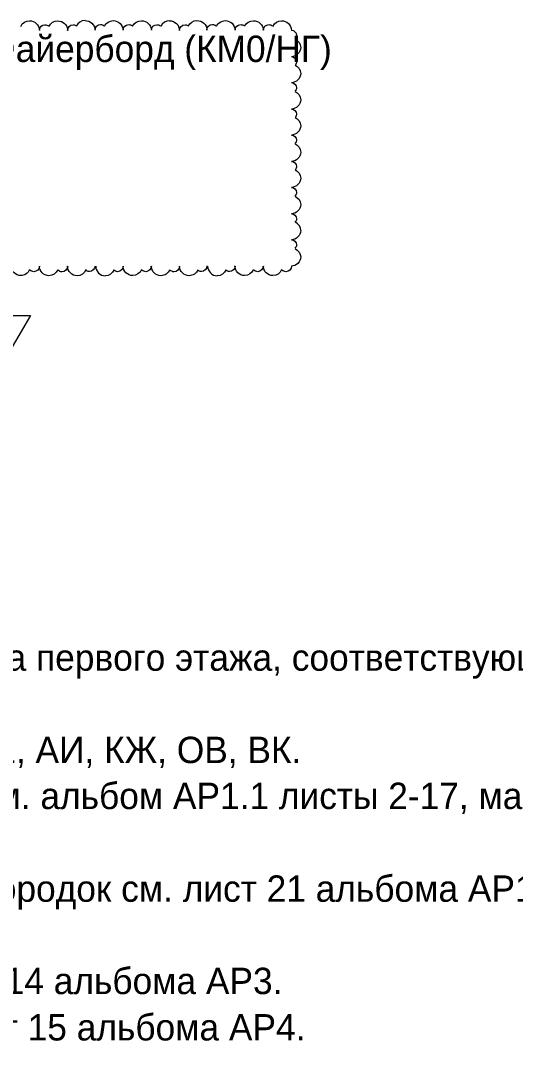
# Model space of a CAD drawing. Header units: millimetres. Extents: x -136833 to 49383, y -8033 to 344618.
# Drawn here: x 36203 to 41439, y 2814 to 13700 of the extents above; entities that cross this region are included whole.
import ezdxf

# ---------------------------------------------------------------- set-up
doc = ezdxf.new("R2010")
doc.units = ezdxf.units.MM
doc.layers.add('PDF _Геометрия', color=7, linetype='Continuous', true_color=0x1d1d1d)
doc.layers.add('PDF _Текст', color=7, linetype='Continuous')

msp = doc.modelspace()

# ---------------------------------------------------------------- linework, layer by layer
at = {"layer": 'PDF _Геометрия', "color": 1, "lineweight": 9}
for points in [[(36401.94933276693, 13596.87162947738), (36401.94933276693, 13596.87162947738)], [(36701.14368959848, 13596.0676776234), (36701.14368959848, 13596.0676776234)], [(36990.52176275916, 13598.54803403551), (36990.52176275916, 13598.54803403551)], [(37288.6688684398, 13597.87434735064), (37288.6688684398, 13597.87434735064)], [(37586.81597412049, 13597.15609304287), (37586.81597412049, 13597.15609304287)], [(37884.96307980115, 13596.40127543717), (37884.96307980115, 13596.40127543717)], [(38174.34115296183, 13598.90634444859), (38174.34115296183, 13598.90634444859)], [(38473.53800214137, 13598.15921184447), (38473.53800214137, 13598.15921184447)], [(38771.68693085189, 13597.36935479535), (38771.68693085189, 13597.36935479535)], [(35206.51088523056, 10575.26799551996), (36306.79265861868, 10575.26799551996), (36014.56633908971, 10075.76957911894)]]:
    msp.add_lwpolyline(points, dxfattribs=at)
for centre, radius, start, end in [((36884.89657476582, 13596.94165639698), 102.8961030418217, 89.54642180322851, 154.8747226884556), ((37779.98367474621, 13594.52313234109), 103.1171934166762, 89.93062008743718, 154.793866448604), ((39068.43943457541, 11476.23435984888), 98.69075961141924, 359.7424450648166, 63.71946042082615), ((37101.15526291434, 11099.01572135422), 102.6304370183727, 180.562582697223, 269.3135167739784), ((38285.72747883463, 11099.68426247321), 103.0140298451731, 180.7345569336954, 269.5024286925754)]:
    msp.add_arc(centre, radius, start, end, dxfattribs=at)
for points in [[(36204.56459161133, 13638.84701257828), (36221.20944941032, 13676.93305494369), (36259.71212075281, 13698.15576397369), (36297.16814693288, 13698.15576397369)], [(36297.16814693288, 13698.15576397369), (36352.31567607433, 13698.15576397369), (36399.14078151912, 13655.80687846995), (36403.30708169562, 13596.49812707453)], [(36401.94933276693, 13596.87162947738), (36401.94933276693, 13630.70900486081), (36427.97808306193, 13656.11246128167), (36461.29692409348, 13656.11246128167)], [(36461.29692409348, 13656.11246128167), (36474.82983359284, 13656.11246128167), (36487.32567438841, 13651.84720285135), (36499.8215047725, 13643.41327347728)], [(36502.53234446098, 13638.0943221456), (36519.20647778458, 13676.24735149774), (36557.77686889455, 13697.40558810939), (36595.2987739681, 13697.40558810939)], [(36595.2987739681, 13697.40558810939), (36650.54329840164, 13697.40558810939), (36697.45076138538, 13655.08401760845), (36701.6243893879, 13595.77275164466)], [(36701.14368959848, 13596.0676776234), (36701.14368959848, 13629.96453345161), (36726.16910203858, 13655.30568728136), (36759.54651201831, 13655.30568728136)], [(36759.54651201831, 13655.30568728136), (36773.10321010841, 13655.30568728136), (36785.62101650151, 13651.13478868463), (36798.13881246484, 13642.68603387374)], [(36885.71113635812, 13699.83453521352), (36939.99952007222, 13699.83453521352), (36986.9869183143, 13657.54281739393), (36991.16765861868, 13598.23754740293)], [(36990.52176275916, 13598.54803403551), (36990.52176275916, 13632.50262088368), (37015.5897969277, 13657.89203260481), (37050.07493203104, 13657.89203260481)], [(37050.07493203104, 13657.89203260481), (37062.60384025594, 13657.89203260481), (37075.14296619955, 13653.60690105919), (37087.68208169565, 13645.14376730133)], [(37090.74599745774, 13639.90264141092), (37107.47782078557, 13677.97826641752), (37145.13975493857, 13699.10756598924), (37183.84360428565, 13699.10756598924)], [(37183.84360428565, 13699.10756598924), (37238.22714239953, 13699.10756598924), (37285.29689818056, 13656.84897730572), (37289.48496631096, 13597.54190089741)], [(37288.6688684398, 13597.87434735064), (37288.6688684398, 13631.67889845492), (37313.78081590432, 13657.10767910685), (37348.32636084812, 13657.10767910685)], [(37348.32636084812, 13657.10767910685), (37360.87721677148, 13657.10767910685), (37373.43830831264, 13652.92235801806), (37385.9993893879, 13644.44438837583)], [(37388.71557331903, 13639.13991526911), (37405.47667217138, 13677.28217134115), (37444.24824130427, 13698.44844066306), (37481.97607221323, 13698.44844066306)], [(37481.97607221323, 13698.44844066306), (37537.50872972026, 13698.44844066306), (37583.60687804679, 13656.1159124975), (37587.8022740033, 13596.80738710354)], [(37586.81597412049, 13597.15609304287), (37586.81597412049, 13631.01974772654), (37611.971834881, 13656.39573408959), (37646.57778966526, 13656.39573408959)], [(37646.57778966526, 13656.39573408959), (37659.15059328708, 13656.39573408959), (37671.73365042574, 13652.19797784998), (37684.31669708021, 13643.71029904518)], [(37780.10854014076, 13697.64025016368), (37835.73819293984, 13697.64025016368), (37881.91685791305, 13655.34141413033), (37886.11958169562, 13596.03694049152)], [(37884.96307980115, 13596.40127543717), (37884.96307980115, 13630.22148754448), (37910.16285385765, 13655.63664626001), (37944.82921848237, 13655.63664626001)], [(37944.82921848237, 13655.63664626001), (37957.42396980268, 13655.63664626001), (37970.02899253884, 13651.43668741809), (37982.63400477255, 13642.92906690224)], [(37976.93823413766, 13640.8940179599), (37993.76729547753, 13678.95705927769), (38031.61471978953, 13700.19618075435), (38069.47240607045, 13700.19618075435)], [(38069.47240607045, 13700.19618075435), (38125.19620135886, 13700.19618075435), (38171.45301484197, 13657.8206205766), (38175.66285092637, 13598.51846829646)], [(38174.34115296183, 13598.90634444859), (38174.34115296183, 13632.77861409902), (38200.64173696373, 13658.13402875351), (38234.30854645194, 13658.13402875351)], [(38234.30854645194, 13658.13402875351), (38246.92459995017, 13658.13402875351), (38259.55094223688, 13653.92695577587), (38272.17727400333, 13645.40495638572)], [(38274.90963301051, 13640.20615020681), (38291.76798775571, 13678.2274443051), (38329.68129096113, 13699.40067402219), (38368.65401716044, 13699.40067402219)], [(38368.65401716044, 13699.40067402219), (38423.42566457848, 13699.40067402219), (38469.76299470823, 13657.05936503632), (38473.98015861868, 13597.86484122093)], [(38473.53800214137, 13598.15921184447), (38473.53800214137, 13631.9874990778), (38498.83459683269, 13657.38701310464), (38532.55997526905, 13657.38701310464)], [(38532.55997526905, 13657.38701310464), (38545.19797646572, 13657.38701310464), (38557.84628434994, 13653.17263177066), (38570.49458169559, 13644.73871575897)], [(38572.88103188333, 13639.47101867919), (38589.76868003383, 13677.55837931804), (38628.80913655154, 13698.66021096033), (38666.78830809958, 13698.66021096033)], [(38666.78830809958, 13698.66021096033), (38721.65512779809, 13698.66021096033), (38768.07297457446, 13656.35351798277), (38772.29746631102, 13597.05612605988)], [(38771.68693085189, 13597.36935479535), (38771.68693085189, 13631.25638969268), (38797.02745670165, 13656.7000136121), (38830.81140408615, 13656.7000136121)], [(38830.81140408615, 13656.7000136121), (38843.47135298135, 13656.7000136121), (38856.14162646304, 13652.47316166512), (38868.8118893879, 13644.02975068722)], [(38871.91554606726, 13638.68642503471), (38888.82217206678, 13676.83985221414), (38926.87754861548, 13697.97828720705), (38964.92259903872, 13697.97828720705)], [(38964.92259903872, 13697.97828720705), (39019.8845910177, 13697.97828720705), (39066.38295444069, 13655.70141722121), (39070.6147740033, 13596.40955504887)], [(39068.28021768521, 13597.30590669969), (39097.88099765638, 13597.30590669969), (39123.25900477252, 13576.05260241832), (39123.25900477252, 13542.22386909297)], [(39123.25900477252, 13542.22386909297), (39123.25900477252, 13529.53486024867), (39114.80310863664, 13516.85102133107), (39106.34722307319, 13508.38996584094)], [(39107.91255564982, 13503.57356012571), (39141.74472949692, 13486.65231253452), (39167.12919708024, 13452.80979620188), (39167.12919708024, 13414.63499455345)], [(39167.12919708024, 13414.63499455345), (39167.12919708024, 13363.87639129726), (39120.5944522435, 13317.34165703567), (39069.83585956247, 13317.34165703567)], [(39068.28021768521, 13317.8742663507), (39097.88099765638, 13317.8742663507), (39123.25900477252, 13296.72937194295), (39123.25900477252, 13262.79222874399)], [(39107.91255564982, 13228.40825213105), (39141.74472949692, 13211.48699396474), (39167.12919708024, 13177.64448820723), (39167.12919708024, 13139.4696865588)], [(39123.25900477252, 13262.79222874399), (39123.25900477252, 13254.33633260809), (39119.02589206412, 13241.64733433624), (39110.5700065007, 13228.96349541863)], [(39167.12919708024, 13139.4696865588), (39167.12919708024, 13088.71108330261), (39120.5944522435, 13042.17633846588), (39069.83585956247, 13042.17633846588)], [(39068.28021768521, 13042.67573871012), (39097.88099765638, 13042.67573871012), (39123.25900477252, 13021.53084430238), (39123.25900477252, 12987.69694105035)], [(39123.25900477252, 12987.69694105035), (39123.25900477252, 12975.01310213273), (39114.80310863664, 12962.22085334149), (39106.34722307319, 12953.75979785136)], [(39167.12919708024, 12860.0753489019), (39167.12919708024, 12809.31158497808), (39120.5944522435, 12762.782000809), (39069.83585956247, 12762.782000809)], [(39107.91255564982, 12949.00875380652), (39141.74472949692, 12932.09265630785), (39167.12919708024, 12898.25015055034), (39167.12919708024, 12860.0753489019)], [(39068.28021768521, 12763.35250823476), (39097.88099765638, 12763.35250823476), (39123.25900477252, 12742.09920395339), (39123.25900477252, 12708.27047062805)], [(39107.91255564982, 12673.84859590438), (39141.74472949692, 12656.92734831321), (39167.12919708024, 12623.08483198056), (39167.12919708024, 12584.91003033212)], [(39123.25900477252, 12708.27047062805), (39123.25900477252, 12699.80941513792), (39119.02589206412, 12687.1255762203), (39110.5700065007, 12674.43657794845)], [(39167.12919708024, 12584.91003033212), (39167.12919708024, 12534.14626640829), (39120.5944522435, 12487.61669281435), (39069.83585956247, 12487.61669281435)], [(39068.28021768521, 12488.1488106675), (39097.88099765638, 12488.1488106675), (39123.25900477252, 12467.00391625976), (39123.25900477252, 12433.06677306077)], [(39123.25900477252, 12433.06677306077), (39123.25900477252, 12420.38293414316), (39114.80310863664, 12407.69393587132), (39106.34722307319, 12399.23803973542)], [(39167.12919708024, 12305.51569267523), (39167.12919708024, 12254.7519287514), (39120.5944522435, 12208.22235515745), (39069.83585956247, 12208.22235515745)], [(39107.91255564982, 12394.44909757985), (39141.74472949692, 12377.53301065631), (39167.12919708024, 12343.6905048988), (39167.12919708024, 12305.51569267523)], [(39068.28021768521, 12208.7223402452), (39097.88099765638, 12208.7223402452), (39123.25900477252, 12187.57744583745), (39123.25900477252, 12153.74355315786)], [(39107.91255564982, 12119.2837895852), (39141.74472949692, 12102.36769208653), (39167.12919708024, 12068.52518632902), (39167.12919708024, 12030.35038468059)], [(39123.25900477252, 12153.74355315786), (39123.25900477252, 12145.28765702198), (39119.02589206412, 12132.59865875012), (39110.5700065007, 12119.80640995888)], [(39167.12919708024, 12030.35038468059), (39167.12919708024, 11979.58662075676), (39120.5944522435, 11933.05703658767), (39069.83585956247, 11933.05703658767)], [(39068.28021768521, 11933.62705255156), (39097.88099765638, 11933.62705255156), (39123.25900477252, 11912.37374827018), (39123.25900477252, 11878.54501494483)], [(39123.25900477252, 11878.54501494483), (39123.25900477252, 11865.85601667299), (39114.80310863664, 11853.16701840114), (39106.34722307319, 11844.71112226525)], [(39107.91255564982, 11839.88945192831), (39141.74472949692, 11822.96819376199), (39167.12919708024, 11789.13084867213), (39167.12919708024, 11750.9560470237)], [(39068.28021768521, 11654.19542277501), (39097.88099765638, 11654.19542277501), (39123.25900477252, 11633.05052836728), (39123.25900477252, 11599.21662511524)], [(39167.12919708024, 11750.9560470237), (39167.12919708024, 11700.19228309987), (39120.5944522435, 11653.66270950592), (39069.83585956247, 11653.66270950592)], [(39123.25900477252, 11599.21662511524), (39123.25900477252, 11586.42437632399), (39114.80310863664, 11573.74053740638), (39106.34722307319, 11565.27948191626)], [(39167.12919708024, 11475.79072845391), (39167.12919708024, 11425.02696453008), (39120.5944522435, 11378.49739093614), (39069.83585956247, 11378.49739093614)], [(39068.28021768521, 11378.99688456198), (39097.88099765638, 11378.99688456198), (39123.25900477252, 11357.85199015424), (39123.25900477252, 11324.01809747466)], [(39123.25900477252, 11324.01809747466), (39123.25900477252, 11311.32909920281), (39114.80310863664, 11298.6452602852), (39106.34722307319, 11290.18420479507)], [(39107.91255564982, 11285.32979570163), (39141.74472949692, 11268.40854811046), (39167.12919708024, 11234.5712030206), (39167.12919708024, 11196.39123012937)], [(39167.12919708024, 11196.39123012937), (39167.12919708024, 11145.63262687319), (39120.5944522435, 11099.10305327925), (39069.83585956247, 11099.10305327925)], [(36204.42654400095, 10998.67926037606), (36150.34909439349, 10998.67926037606), (36103.55305631537, 11045.26711847942), (36103.55305631537, 11100.2788665858)], [(36298.01862015718, 11062.21646668629), (36281.38409489623, 11024.05250898502), (36247.05886819414, 10998.67926037606), (36204.42654400095, 10998.67926037606)], [(36343.99325237764, 11039.63703141558), (36327.34838417306, 11039.63703141558), (36314.85966029987, 11048.06615391922), (36301.33443670376, 11056.49528682845)], [(36403.30708169562, 11098.8441619266), (36403.30708169562, 11069.18724206483), (36374.17348961782, 11039.63703141558), (36343.99325237764, 11039.63703141558)], [(36503.61680552847, 10997.93592012129), (36448.40651472742, 10997.93592012129), (36401.52811911039, 11044.49894914488), (36401.52811911039, 11099.50577729154)], [(36596.33592784943, 11061.37639040529), (36579.67212706397, 11023.35382375654), (36545.28649052139, 10997.93592012129), (36503.61680552847, 10997.93592012129)], [(36642.20623695181, 11038.79685765555), (36625.53209320438, 11038.79685765555), (36613.02140375201, 11047.34260519625), (36600.51071429963, 11055.78656354229)], [(36701.6243893879, 11098.10813404321), (36701.6243893879, 11068.50085223178), (36672.4395561881, 11038.79685765555), (36642.20623695181, 11038.79685765555)], [(36801.77122115449, 10997.17444969027), (36746.46393506139, 10997.17444969027), (36699.50318190543, 11043.7173669361), (36699.50318190543, 11098.71382502194)], [(36894.65323554174, 11060.62445905183), (36877.96015923173, 11022.53509308172), (36843.5141128487, 10997.17444969027), (36801.77122115449, 10997.17444969027)], [(36931.64825139142, 11041.39094627681), (36914.9456931465, 11041.39094627681), (36902.41368416135, 11049.95125667157), (36889.88167517621, 11058.4095939705)], [(36991.16765861868, 11100.7013117901), (36991.16765861868, 11071.04357605148), (36961.93309138861, 11041.39094627681), (36931.64825139142, 11041.39094627681)], [(37192.97054323409, 11059.9539357157), (37176.2481913995, 11021.79777042425), (37141.74173517601, 10996.39265074067), (37099.92563678054, 10996.39265074067)], [(37229.8612359656, 11040.7133840087), (37213.12940217784, 11040.7133840087), (37200.57542761348, 11049.18654672614), (37188.02145304912, 11057.65971990352)], [(37289.48496631096, 11099.91320413352), (37289.48496631096, 11070.31584629786), (37260.19915795888, 11040.7133840087), (37229.8612359656, 11040.7133840087)], [(37389.31080488817, 10999.0399790237), (37334.86569628035, 10999.0399790237), (37287.74265032707, 11045.5341103339), (37287.74265032707, 11100.61837499344)], [(37482.51381246487, 11062.49963207627), (37465.76304615056, 11024.38088915911), (37431.19795684662, 10999.0399790237), (37389.31080488817, 10999.0399790237)], [(37528.07422053977, 11039.90525638633), (37511.31311120914, 11039.90525638633), (37498.73717106559, 11048.39324452227), (37486.16123092201, 11056.88124313647)], [(37587.8022740033, 11099.21377130204), (37587.8022740033, 11069.55951384418), (37558.46522452909, 11039.90525638633), (37528.07422053977, 11039.90525638633)], [(37687.46522051413, 10998.21044300481), (37632.92495750656, 10998.21044300481), (37585.71955401436, 11044.78583269192), (37585.71955401436, 11099.85880343284)], [(37780.83112015715, 11061.78100528962), (37764.0510783183, 11023.59564176696), (37730.48073533294, 10998.21044300481), (37687.46522051413, 10998.21044300481)], [(37827.34301099964, 11039.17906529978), (37809.49682024049, 11039.17906529978), (37796.89891451772, 11047.57938005246), (37784.30100879492, 11056.08219360691)], [(37886.11958169562, 11098.38104013682), (37886.11958169562, 11068.782608628), (37856.73129109936, 11039.17906529978), (37827.34301099964, 11039.17906529978)], [(37985.61963614015, 10997.45664780496), (37930.98421873286, 10997.45664780496), (37884.74318805474, 11044.0055323158), (37884.74318805474, 11099.0719724107)], [(38079.14842784943, 11060.92774132736), (38062.33911048603, 11022.88613519385), (38028.71019855255, 10997.45664780496), (37985.61963614015, 10997.45664780496)], [(38116.78681218773, 11041.75392496013), (38099.9577508478, 11041.75392496013), (38086.29119492706, 11050.16845563008), (38073.67196967156, 11058.68565856132)], [(38175.66285092637, 11101.05607724026), (38175.66285092637, 11071.40756659243), (38146.22482629988, 11041.75392496013), (38116.78681218773, 11041.75392496013)], [(38377.46573554177, 11060.25575342874), (38360.62714265383, 11022.14789308928), (38326.93966177214, 10996.67411707364), (38284.83288970985, 10996.67411707364)], [(38415.00163765418, 11040.96475589681), (38398.143282909, 11040.96475589681), (38385.50208154164, 11049.49678424654), (38372.87118107092, 11057.92596161915)], [(38473.98015861868, 11100.26728113765), (38473.98015861868, 11070.5620125382), (38444.49089287015, 11040.96475589681), (38415.00163765418, 11040.96475589681)], [(38574.21984456593, 10999.2900123768), (38518.33629232587, 10999.2900123768), (38471.93656125554, 11045.89568722515), (38471.93656125554, 11100.93487102956)], [(38667.00900477258, 11062.76270513727), (38650.14199740489, 11024.69865155651), (38616.39767019119, 10999.2900123768), (38574.21984456593, 10999.2900123768)], [(38713.21646312068, 11040.25187215109), (38696.32881497018, 11040.25187215109), (38683.66564800532, 11048.69569622634), (38671.01279983611, 11057.13437145466)], [(38772.29746631102, 11099.44107498314), (38772.29746631102, 11069.90056811252), (38742.75695944039, 11040.25187215109), (38713.21646312068, 11040.25187215109)], [(38872.37610108423, 10998.54106897101), (38817.44769932184, 10998.54106897101), (38770.9674337242, 11045.12449046407), (38770.9674337242, 11100.1560375591)], [(38965.32631246484, 11062.02592798224), (38948.43002957263, 11023.89066377942), (38914.62713341077, 10998.54106897101), (38872.37610108423, 10998.54106897101)], [(39011.43128858716, 11039.50528270407), (38994.51434703139, 11039.50528270407), (38981.82921446901, 11047.95859570383), (38969.15441860133, 11056.41706648172)], [(39070.6147740033, 11098.69393646756), (39070.6147740033, 11069.09703069674), (39041.0230260106, 11039.50528270407), (39011.43128858716, 11039.50528270407)]]:
    msp.add_open_spline(points, degree=3, dxfattribs=at)

# ---------------------------------------------------------------- texts
at = {"layer": 'PDF _Текст', "char_height": 279.3148636649182, "attachment_point": 4, "style": ''}
for s, insert in [('- противодымный экран с обшивкой КНАУФ-Файерборд (КМ0/НГ)', (28142.35070486684, 13358.81159796187)), ('2. За отметку 0,000 принята отметка верха чистого пола первого этажа, соответствующая', (26440.56188938784, 6911.587848551721)), ('3. Данный лист смотреть совместно с разделами АР1.1, АИ, КЖ, ОВ, ВК.', (26440.56188938784, 5933.705651760773)), ('4. Кладочные планы и планы инженерных отверстий см. альбом АР1.1 листы 2-17, маркировочные', (26440.57911449403, 5446.881088287438)), ('5. Узлы крепления внешних и внутренних стен и перегородок см. лист 21 альбома АР1.1.', (26440.57911449403, 4464.76582165222)), ('7. Устройство металлических лестниц кровли ЛМК см. 14 альбома АР3.', (26440.57911449403, 3486.892237414365)), ('8. Устройство лестниц выхода на кровлю ЛМ-1 см. лист 15 альбома АР4.', (26440.57911449403, 2995.838910373311))]:
    msp.add_mtext(s, dxfattribs=dict(at, insert=insert))

doc.saveas('drawing.dxf')
